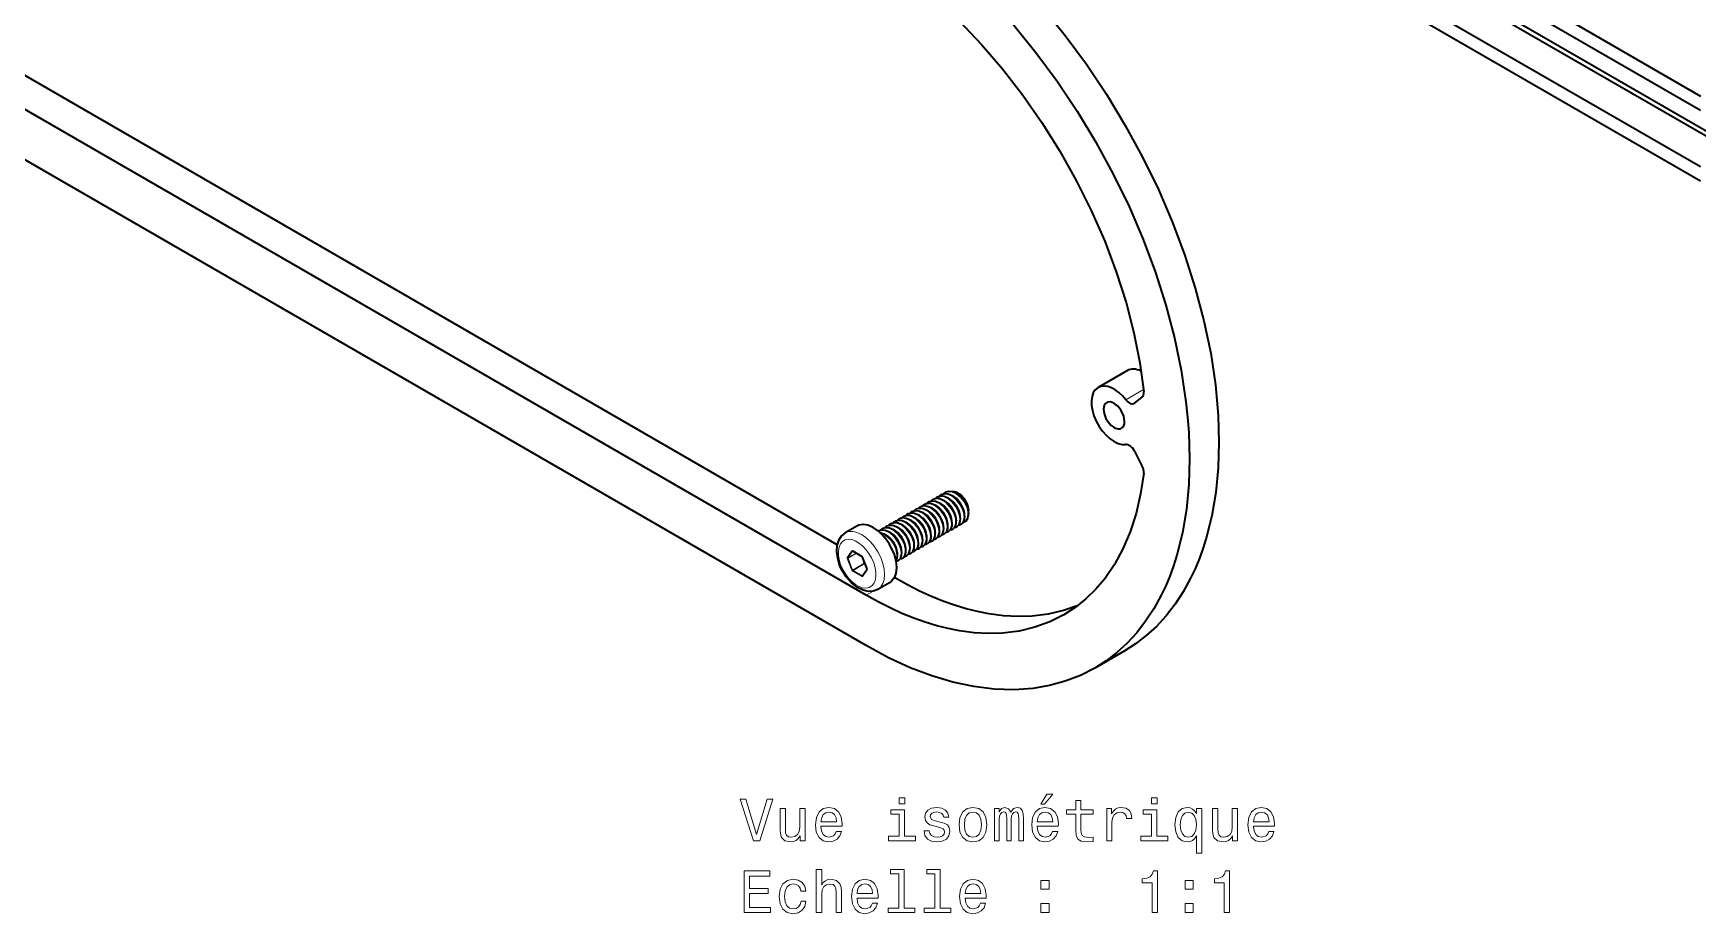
# Model space of a CAD drawing. Extents: x 155 to 1176, y 87 to 946.
# Drawn here: x 774.5 to 914.7, y 730.6 to 804.7 of the extents above; entities that cross this region are included whole.
import ezdxf

# ---------------------------------------------------------------- set-up
doc = ezdxf.new("R2010")
doc.units = 0

msp = doc.modelspace()

# ---------------------------------------------------------------- linework, layer by layer
at = {"color": 7, "lineweight": 35}
for p, q in [((837.62, 844.03), (914.91, 799.42)), ((914.91, 798.19), (837.62, 842.81)), ((917.38, 795.3), (840.1, 839.92)), ((917.38, 794.89), (840.1, 839.51)), ((914.91, 793.46), (837.62, 838.08)), ((914.91, 792.24), (837.62, 836.86)), ((842.17, 761.63), (769.81, 803.41)), ((844.62, 757.37), (767.34, 801.98)), ((844.62, 753.13), (767.34, 797.75))]:
    msp.add_line(p, q, dxfattribs=at)
at = {"color": 7, "lineweight": 35, "ltscale": 0.071445}
msp.add_line((866.62, 776.29), (864.15, 774.86), dxfattribs=at)
at = {"color": 7, "lineweight": 13, "ltscale": 0.042871}
msp.add_line((867.98, 774.69), (866.5, 773.83), dxfattribs=at)
at = {"color": 7, "lineweight": 35, "ltscale": 0.020882}
msp.add_line((867.23, 773.55), (867.88, 774.07), dxfattribs=at)
at = {"color": 7, "lineweight": 35, "ltscale": 0.035764}
msp.add_line((867.23, 769.51), (867.88, 768.23), dxfattribs=at)
at = {"color": 7, "lineweight": 35, "ltscale": 0.000803998}
for p, q in [((850.61, 765.66), (850.59, 765.65)), ((846.73, 763.42), (846.7, 763.4)), ((851.94, 762.96), (851.91, 762.95)), ((849.11, 761.33), (849.08, 761.31)), ((850.88, 762.35), (850.85, 762.33)), ((848.05, 760.72), (848.02, 760.7))]:
    msp.add_line(p, q, dxfattribs=at)
at = {"color": 7, "lineweight": 35, "ltscale": 0.000803234}
for p, q in [((850.97, 765.87), (850.94, 765.85)), ((851.32, 766.07), (851.29, 766.06)), ((848.14, 764.23), (848.11, 764.22)), ((848.85, 764.64), (848.82, 764.63)), ((849.55, 765.05), (849.53, 765.03)), ((849.91, 765.25), (849.88, 765.24)), ((850.26, 765.46), (850.23, 765.44)), ((845.66, 762.81), (845.64, 762.79)), ((846.02, 763.01), (845.99, 762.99)), ((846.37, 763.21), (846.34, 763.2)), ((847.08, 763.62), (847.05, 763.61)), ((847.43, 763.83), (847.4, 763.81)), ((847.79, 764.03), (847.76, 764.01)), ((851.58, 762.76), (851.56, 762.74)), ((852.29, 763.17), (852.26, 763.15)), ((852.64, 763.37), (852.62, 763.36)), ((849.46, 761.53), (849.43, 761.52)), ((849.82, 761.74), (849.79, 761.72)), ((850.17, 761.94), (850.14, 761.93)), ((850.52, 762.15), (850.5, 762.13)), ((851.23, 762.55), (851.2, 762.54)), ((847.34, 760.31), (847.31, 760.29)), ((848.76, 761.13), (848.73, 761.11))]:
    msp.add_line(p, q, dxfattribs=at)
at = {"color": 7, "lineweight": 35, "ltscale": 0.00336}
msp.add_line((852.47, 765.9), (852.36, 765.97), dxfattribs=at)
at = {"color": 7, "lineweight": 35, "ltscale": 0.000801913}
for p, q in [((848.49, 764.44), (848.47, 764.42)), ((849.2, 764.85), (849.17, 764.83)), ((847.7, 760.51), (847.67, 760.5)), ((848.4, 760.92), (848.37, 760.91))]:
    msp.add_line(p, q, dxfattribs=at)
at = {"color": 7, "lineweight": 13, "ltscale": 0.000698288}
msp.add_line((852.85, 765.48), (852.87, 765.5), dxfattribs=at)
at = {"color": 7, "lineweight": 35, "ltscale": 0.003688}
msp.add_line((853.19, 764.69), (853.22, 764.55), dxfattribs=at)
at = {"color": 7, "lineweight": 35, "ltscale": 5.74388e-05}
msp.add_line((853.19, 764.69), (853.19, 764.69), dxfattribs=at)
at = {"color": 7, "lineweight": 35, "ltscale": 0.001978}
msp.add_line((853.25, 764.56), (853.25, 764.48), dxfattribs=at)
at = {"color": 7, "lineweight": 35, "ltscale": 0.001471}
msp.add_line((853.25, 764.29), (853.25, 764.23), dxfattribs=at)
at = {"color": 7, "lineweight": 35, "ltscale": 0.028577}
for p, q in [((843.83, 763.19), (842.84, 762.62)), ((846.58, 758.43), (845.59, 757.86))]:
    msp.add_line(p, q, dxfattribs=at)
at = {"color": 7, "lineweight": 13, "ltscale": 0.01686}
for p, q in [((843.41, 761.11), (843.03, 760.56)), ((843.48, 761.09), (843.09, 760.54)), ((844.31, 758.96), (844.7, 759.51))]:
    msp.add_line(p, q, dxfattribs=at)
at = {"color": 7, "lineweight": 13, "ltscale": 0.026804}
for p, q in [((843.03, 760.48), (843.41, 759.48)), ((844.7, 759.59), (844.31, 760.59))]:
    msp.add_line(p, q, dxfattribs=at)
at = {"color": 7, "lineweight": 13, "ltscale": 0.019478}
msp.add_line((843.77, 760.93), (843.09, 760.54), dxfattribs=at)
at = {"color": 7, "lineweight": 13, "ltscale": 0.0205}
msp.add_line((843.8, 760.91), (843.09, 760.5), dxfattribs=at)
at = {"color": 7, "lineweight": 13, "ltscale": 0.026806}
msp.add_line((843.09, 760.5), (843.48, 759.5), dxfattribs=at)
at = {"color": 7, "lineweight": 13, "ltscale": 0.022391}
for p, q in [((844.25, 760.67), (843.48, 761.11)), ((843.48, 759.4), (844.25, 758.95))]:
    msp.add_line(p, q, dxfattribs=at)
at = {"color": 7, "lineweight": 35, "ltscale": 0.000190148}
msp.add_line((843.49, 761.09), (843.48, 761.09), dxfattribs=at)
at = {"color": 7, "lineweight": 13, "ltscale": 0.027277}
for p, q in [((844.43, 760.04), (843.48, 759.5)), ((844.46, 760.01), (843.51, 759.46))]:
    msp.add_line(p, q, dxfattribs=at)
at = {"color": 7, "lineweight": 35, "ltscale": 0.022393}
msp.add_line((844.26, 760.64), (843.49, 761.09), dxfattribs=at)
at = {"color": 7, "lineweight": 35, "ltscale": 0.026804}
msp.add_line((844.69, 759.59), (844.3, 760.59), dxfattribs=at)
at = {"color": 7, "lineweight": 13, "ltscale": 0.004038}
msp.add_line((844.45, 760.21), (844.48, 760.05), dxfattribs=at)
at = {"color": 7, "lineweight": 13, "ltscale": 0.002203}
msp.add_line((844.46, 760.01), (844.54, 759.98), dxfattribs=at)
at = {"color": 7, "lineweight": 13, "ltscale": 0.001008}
msp.add_line((844.48, 760.05), (844.52, 760.04), dxfattribs=at)
at = {"color": 7, "lineweight": 13, "ltscale": 0.022392}
msp.add_line((843.51, 759.46), (844.29, 759.01), dxfattribs=at)
at = {"color": 7, "lineweight": 13, "ltscale": 0.001212}
msp.add_line((844.33, 759.04), (844.29, 759.01), dxfattribs=at)
at = {"color": 7, "lineweight": 35, "ltscale": 0.01686}
msp.add_line((844.31, 759.01), (844.69, 759.56), dxfattribs=at)
at = {"color": 7, "lineweight": 13, "ltscale": 0.006881}
msp.add_line((847.09, 758.8), (846.85, 758.66), dxfattribs=at)
at = {"color": 7, "lineweight": 35, "ltscale": 0.003025}
msp.add_line((847.09, 758.8), (846.99, 758.86), dxfattribs=at)
at = {"color": 7, "lineweight": 13, "ltscale": 0.017364}
msp.add_line((845.22, 757.71), (844.62, 757.37), dxfattribs=at)
at = {"color": 7, "lineweight": 35, "ltscale": 0.071443}
msp.add_line((866.34, 752.66), (863.87, 751.23), dxfattribs=at)
at = {"color": 7, "lineweight": 35}
for points in [[(847.09, 817.46), (848.16, 816.82), (849.23, 816.13), (850.31, 815.39), (851.38, 814.6), (853.49, 812.9), (855.55, 811.02), (857.57, 808.99), (859.52, 806.82), (861.39, 804.52), (863.18, 802.1), (864.86, 799.57), (866.44, 796.95), (867.9, 794.27), (869.23, 791.54), (870.42, 788.77), (871.46, 786), (872.34, 783.23), (873.07, 780.48), (873.64, 777.76), (874.04, 775.09), (874.17, 773.79), (874.27, 772.5), (874.33, 770.28)], [(844.62, 816.04), (845.69, 815.39), (846.76, 814.7), (847.83, 813.96), (848.9, 813.17), (851.01, 811.47), (853.08, 809.6), (855.1, 807.57), (857.05, 805.39), (858.92, 803.09), (860.7, 800.67), (862.39, 798.14), (863.97, 795.53), (865.43, 792.84), (866.76, 790.11), (867.95, 787.34), (868.98, 784.57), (869.87, 781.8), (870.6, 779.05), (871.16, 776.33), (871.56, 773.66), (871.7, 772.36), (871.79, 771.07), (871.86, 768.85)], [(844.62, 811.8), (845.61, 811.2), (846.61, 810.55), (847.61, 809.85), (848.6, 809.11), (850.56, 807.49), (852.47, 805.71), (854.33, 803.77), (856.11, 801.7), (857.81, 799.5), (859.43, 797.19), (860.93, 794.78), (862.32, 792.31), (863.58, 789.77), (864.71, 787.2), (865.68, 784.62), (866.51, 782.04), (867.17, 779.48), (867.67, 776.96), (868, 774.5)], [(866.38, 772.01), (866.31, 772.46), (866.1, 772.92), (865.82, 773.3), (865.49, 773.55), (865.2, 773.66), (864.95, 773.64), (864.78, 773.53), (864.67, 773.36), (864.62, 773.04)], [(864.62, 773.04), (864.66, 772.68), (864.82, 772.27), (865, 771.97), (865.24, 771.7), (865.54, 771.48), (865.84, 771.39), (866.04, 771.4), (866.2, 771.5), (866.32, 771.66), (866.37, 771.82), (866.38, 772.01)], [(874.33, 770.28), (874.27, 768.11), (874.07, 766.03), (873.73, 764.05), (873.27, 762.18), (872.99, 761.28), (872.67, 760.42), (872.33, 759.59), (871.95, 758.8), (871.33, 757.67), (870.64, 756.61), (869.88, 755.64), (869.07, 754.75), (868.21, 753.97), (867.31, 753.28), (866.34, 752.66)], [(871.86, 768.85), (871.79, 766.69), (871.59, 764.61), (871.26, 762.62), (870.79, 760.75), (870.51, 759.85), (870.19, 758.99), (869.85, 758.16), (869.48, 757.37), (868.85, 756.24), (868.16, 755.18), (867.41, 754.21), (866.59, 753.32), (865.74, 752.54), (864.83, 751.85), (863.87, 751.23)], [(868, 767.66), (867.74, 765.92), (867.35, 764.27), (866.86, 762.72), (866.25, 761.29), (865.53, 759.97), (864.71, 758.77), (863.95, 757.87), (863.12, 757.06), (862.23, 756.35), (861.28, 755.73)], [(850.26, 765.46), (850.52, 765.54), (850.83, 765.51), (851.15, 765.36), (851.51, 765.08), (851.85, 764.65), (852.05, 764.28)], [(850.61, 765.66), (850.87, 765.74), (851.18, 765.71), (851.51, 765.57), (851.86, 765.28), (852.21, 764.86), (852.41, 764.48)], [(850.97, 765.87), (851.22, 765.95), (851.53, 765.92), (851.86, 765.77), (852.22, 765.49), (852.56, 765.06), (852.76, 764.69)], [(851.32, 766.07), (851.58, 766.15), (851.89, 766.12), (852.23, 765.96), (852.61, 765.66), (852.95, 765.21), (853.11, 764.89)], [(853.16, 765.04), (852.91, 765.5), (852.62, 765.8), (852.47, 765.9)], [(848.14, 764.23), (848.4, 764.31), (848.7, 764.28), (849.03, 764.14), (849.39, 763.85), (849.73, 763.43), (849.93, 763.05)], [(848.49, 764.44), (848.75, 764.52), (849.06, 764.49), (849.39, 764.34), (849.74, 764.06), (850.09, 763.63), (850.28, 763.26)], [(848.85, 764.64), (849.1, 764.72), (849.41, 764.69), (849.74, 764.54), (850.1, 764.26), (850.44, 763.84), (850.64, 763.46)], [(849.2, 764.85), (849.46, 764.93), (849.77, 764.89), (850.09, 764.75), (850.45, 764.47), (850.79, 764.04), (850.99, 763.66)], [(849.55, 765.05), (849.81, 765.13), (850.12, 765.1), (850.45, 764.95), (850.8, 764.67), (851.15, 764.24), (851.35, 763.87)], [(849.91, 765.25), (850.16, 765.33), (850.47, 765.3), (850.8, 765.16), (851.16, 764.88), (851.5, 764.45), (851.7, 764.07)], [(852.81, 763.54), (853.05, 763.65), (853.19, 763.86), (853.25, 764.19)], [(846.95, 760.93), (846.59, 761.68), (846.17, 762.27), (845.67, 762.77), (845.21, 763.08), (844.75, 763.28), (844.36, 763.33), (844.01, 763.27), (843.83, 763.19)], [(845.66, 762.81), (845.92, 762.89), (846.23, 762.85), (846.56, 762.71), (846.91, 762.43), (847.26, 762), (847.46, 761.62)], [(846.02, 763.01), (846.28, 763.09), (846.58, 763.06), (846.91, 762.91), (847.27, 762.63), (847.61, 762.2), (847.81, 761.83)], [(846.37, 763.21), (846.63, 763.29), (846.94, 763.26), (847.27, 763.12), (847.62, 762.83), (847.96, 762.41), (848.16, 762.03)], [(846.73, 763.42), (846.98, 763.5), (847.29, 763.47), (847.62, 763.32), (847.97, 763.04), (848.32, 762.61), (848.52, 762.24)], [(847.08, 763.62), (847.34, 763.7), (847.64, 763.67), (847.97, 763.52), (848.33, 763.24), (848.67, 762.82), (848.87, 762.44)], [(847.43, 763.83), (847.69, 763.91), (848, 763.87), (848.33, 763.73), (848.68, 763.45), (849.03, 763.02), (849.22, 762.64)], [(847.79, 764.03), (848.04, 764.11), (848.35, 764.08), (848.68, 763.93), (849.04, 763.65), (849.38, 763.22), (849.58, 762.85)], [(850.52, 762.15), (850.69, 762.32), (850.79, 762.6), (850.8, 762.82)], [(850.88, 762.35), (851.05, 762.52), (851.14, 762.8), (851.15, 763.02)], [(851.23, 762.55), (851.4, 762.73), (851.49, 763), (851.5, 763.22)], [(851.58, 762.76), (851.76, 762.93), (851.85, 763.21), (851.86, 763.43)], [(851.94, 762.96), (852.11, 763.14), (852.2, 763.41), (852.21, 763.63)], [(852.29, 763.17), (852.46, 763.34), (852.55, 763.62), (852.56, 763.84)], [(852.64, 763.37), (852.82, 763.54), (852.91, 763.82), (852.92, 764.04)], [(842.84, 762.62), (842.52, 762.36), (842.29, 761.99), (842.16, 761.56), (842.13, 761.03), (842.23, 760.39), (842.35, 759.99)], [(845.78, 762.67), (846.11, 762.56), (846.47, 762.31), (846.83, 761.9), (847.1, 761.42)], [(848.05, 760.72), (848.22, 760.89), (848.31, 761.17), (848.32, 761.39)], [(848.4, 760.92), (848.57, 761.09), (848.67, 761.37), (848.67, 761.59)], [(848.76, 761.13), (848.93, 761.3), (849.02, 761.57), (849.03, 761.8)], [(849.11, 761.33), (849.28, 761.5), (849.37, 761.78), (849.38, 762)], [(849.46, 761.53), (849.63, 761.71), (849.73, 761.98), (849.74, 762.2)], [(849.82, 761.74), (849.99, 761.91), (850.08, 762.19), (850.09, 762.41)], [(850.17, 761.94), (850.34, 762.12), (850.43, 762.39), (850.44, 762.61)], [(845.59, 757.86), (845.22, 757.71), (844.79, 757.69), (844.36, 757.79), (843.88, 758.02), (843.37, 758.42), (842.93, 758.93), (842.52, 759.59), (842.35, 759.99)], [(846.95, 760.93), (847.13, 760.26), (847.18, 759.7), (847.12, 759.2), (846.98, 758.84), (846.75, 758.55), (846.58, 758.43)], [(847.13, 760.24), (847.24, 760.48), (847.26, 760.77)], [(847.34, 760.31), (847.51, 760.48), (847.6, 760.76), (847.61, 760.98)], [(847.7, 760.51), (847.87, 760.69), (847.96, 760.96), (847.97, 761.18)], [(862.47, 756.52), (861.24, 756.09), (859.94, 755.79), (858.59, 755.62), (857.41, 755.59), (856.19, 755.65), (854.95, 755.81), (854, 756), (853.04, 756.24), (852.07, 756.53), (851.09, 756.88), (850.11, 757.28), (849.11, 757.73), (848.1, 758.24), (847.09, 758.8)], [(861.28, 755.73), (860.09, 755.13), (858.83, 754.68), (857.5, 754.36), (856.11, 754.19), (854.93, 754.16), (853.72, 754.22), (852.47, 754.38), (851.53, 754.57), (850.57, 754.81), (849.6, 755.1), (848.62, 755.45), (847.63, 755.85), (846.64, 756.3), (845.63, 756.81), (844.62, 757.37)], [(863.87, 751.23), (862.66, 750.62), (861.39, 750.13), (860.06, 749.77), (858.67, 749.53), (857.88, 749.46), (857.08, 749.42), (856.25, 749.43), (855.4, 749.47), (853.69, 749.68), (851.93, 750.06), (850.15, 750.59), (848.33, 751.27), (846.5, 752.11), (844.62, 753.13)]]:
    msp.add_lwpolyline(points, dxfattribs=at)
at = {"color": 7, "lineweight": 13}
for points in [[(850.26, 765.46), (850.51, 765.54), (850.8, 765.51), (851.01, 765.43), (851.22, 765.31), (851.6, 764.97), (851.85, 764.64), (852.05, 764.27)], [(850.45, 765.53), (850.69, 765.68), (850.99, 765.71), (851.19, 765.66), (851.4, 765.57), (851.64, 765.41), (851.86, 765.2), (852.14, 764.85), (852.35, 764.45)], [(850.59, 765.65), (850.84, 765.73), (851.13, 765.7), (851.34, 765.62), (851.54, 765.5), (851.93, 765.16), (852.18, 764.83), (852.37, 764.46)], [(850.61, 765.66), (850.87, 765.74), (851.15, 765.71), (851.37, 765.64), (851.57, 765.52), (851.95, 765.18), (852.21, 764.84), (852.4, 764.47)], [(850.8, 765.73), (851.04, 765.88), (851.34, 765.91), (851.55, 765.86), (851.75, 765.77), (851.99, 765.61), (852.21, 765.41), (852.49, 765.05), (852.71, 764.65)], [(850.94, 765.85), (851.19, 765.93), (851.48, 765.9), (851.69, 765.82), (851.9, 765.7), (852.28, 765.37), (852.53, 765.03), (852.73, 764.66)], [(850.97, 765.87), (851.22, 765.95), (851.51, 765.92), (851.72, 765.84), (851.93, 765.72), (852.31, 765.38), (852.56, 765.05), (852.75, 764.68)], [(851.16, 765.94), (851.4, 766.09), (851.69, 766.11), (851.9, 766.07), (852.11, 765.97), (852.35, 765.81), (852.57, 765.61), (852.85, 765.26), (853.06, 764.86)], [(851.29, 766.06), (851.55, 766.13), (851.83, 766.11), (852.04, 766.03), (852.25, 765.91), (852.63, 765.57), (852.89, 765.24), (853.08, 764.87)], [(851.32, 766.07), (851.57, 766.15), (851.86, 766.12), (852.07, 766.04), (852.28, 765.92), (852.66, 765.59), (852.91, 765.25), (853.11, 764.88)], [(852.57, 764.06), (852.54, 764.28), (852.47, 764.5), (852.25, 764.93), (851.92, 765.3), (851.73, 765.45), (851.53, 765.55)], [(852.93, 764.26), (852.89, 764.48), (852.83, 764.71), (852.6, 765.14), (852.27, 765.51), (852.08, 765.65), (851.88, 765.76)], [(852.85, 765.48), (852.5, 765.84), (852.3, 765.97), (852.01, 766.08)], [(852.85, 765.48), (852.56, 765.77), (852.23, 765.96)], [(847.97, 764.1), (848.21, 764.25), (848.51, 764.28), (848.72, 764.23), (848.93, 764.14), (849.16, 763.98), (849.39, 763.77), (849.67, 763.42), (849.88, 763.02)], [(848.11, 764.22), (848.36, 764.3), (848.65, 764.27), (848.86, 764.19), (849.07, 764.07), (849.45, 763.73), (849.7, 763.4), (849.9, 763.03)], [(848.14, 764.23), (848.39, 764.31), (848.68, 764.29), (848.89, 764.21), (849.1, 764.09), (849.48, 763.75), (849.73, 763.41), (849.92, 763.05)], [(848.33, 764.3), (848.57, 764.46), (848.87, 764.48), (849.07, 764.43), (849.28, 764.34), (849.52, 764.18), (849.74, 763.98), (850.02, 763.62), (850.23, 763.23)], [(848.47, 764.42), (848.72, 764.5), (849.01, 764.47), (849.22, 764.4), (849.42, 764.28), (849.8, 763.94), (850.06, 763.6), (850.25, 763.23)], [(848.49, 764.44), (848.75, 764.52), (849.03, 764.49), (849.24, 764.41), (849.45, 764.29), (849.83, 763.95), (850.08, 763.62), (850.28, 763.25)], [(848.68, 764.51), (848.92, 764.66), (849.22, 764.69), (849.42, 764.64), (849.63, 764.55), (849.87, 764.39), (850.09, 764.18), (850.37, 763.83), (850.59, 763.43)], [(848.82, 764.63), (849.07, 764.7), (849.36, 764.68), (849.57, 764.6), (849.78, 764.48), (850.16, 764.14), (850.41, 763.81), (850.6, 763.44)], [(848.85, 764.64), (849.1, 764.72), (849.39, 764.69), (849.6, 764.62), (849.8, 764.5), (850.19, 764.16), (850.44, 763.82), (850.63, 763.45)], [(849.04, 764.71), (849.28, 764.86), (849.57, 764.89), (849.78, 764.84), (849.99, 764.75), (850.22, 764.59), (850.45, 764.39), (850.73, 764.03), (850.94, 763.63)], [(850.1, 762.63), (850.07, 762.85), (850, 763.07), (849.77, 763.5), (849.44, 763.88), (849.25, 764.02), (849.05, 764.12)], [(849.17, 764.83), (849.43, 764.91), (849.71, 764.88), (849.92, 764.8), (850.13, 764.68), (850.51, 764.35), (850.76, 764.01), (850.96, 763.64)], [(849.2, 764.85), (849.45, 764.92), (849.74, 764.9), (849.95, 764.82), (850.16, 764.7), (850.54, 764.36), (850.79, 764.03), (850.99, 763.66)], [(849.39, 764.92), (849.63, 765.07), (849.93, 765.09), (850.13, 765.05), (850.34, 764.95), (850.58, 764.79), (850.8, 764.59), (851.08, 764.24), (851.29, 763.84)], [(850.45, 762.83), (850.42, 763.05), (850.35, 763.28), (850.13, 763.71), (849.8, 764.08), (849.61, 764.22), (849.41, 764.33)], [(849.53, 765.03), (849.78, 765.11), (850.07, 765.09), (850.28, 765.01), (850.48, 764.89), (850.87, 764.55), (851.12, 764.21), (851.31, 763.85)], [(849.55, 765.05), (849.81, 765.13), (850.09, 765.1), (850.3, 765.02), (850.51, 764.9), (850.89, 764.57), (851.15, 764.23), (851.34, 763.86)], [(849.74, 765.12), (849.98, 765.27), (850.28, 765.3), (850.49, 765.25), (850.69, 765.16), (850.93, 765), (851.15, 764.8), (851.43, 764.44), (851.65, 764.04)], [(850.81, 763.04), (850.77, 763.26), (850.7, 763.48), (850.48, 763.91), (850.15, 764.28), (849.96, 764.43), (849.76, 764.53)], [(849.88, 765.24), (850.13, 765.32), (850.42, 765.29), (850.63, 765.21), (850.84, 765.09), (851.22, 764.75), (851.47, 764.42), (851.66, 764.05)], [(849.91, 765.25), (850.16, 765.33), (850.45, 765.31), (850.66, 765.23), (850.87, 765.11), (851.25, 764.77), (851.5, 764.43), (851.69, 764.07)], [(850.1, 765.32), (850.34, 765.48), (850.63, 765.5), (850.84, 765.45), (851.05, 765.36), (851.29, 765.2), (851.51, 765), (851.79, 764.64), (852, 764.25)], [(851.16, 763.24), (851.13, 763.46), (851.06, 763.68), (850.83, 764.12), (850.51, 764.49), (850.31, 764.63), (850.11, 764.74)], [(850.23, 765.44), (850.49, 765.52), (850.77, 765.49), (850.98, 765.42), (851.19, 765.3), (851.57, 764.96), (851.82, 764.62), (852.02, 764.25)], [(851.51, 763.45), (851.48, 763.67), (851.41, 763.89), (851.19, 764.32), (850.86, 764.69), (850.67, 764.84), (850.47, 764.94)], [(851.87, 763.65), (851.83, 763.87), (851.77, 764.09), (851.54, 764.52), (851.21, 764.9), (851.02, 765.04), (850.82, 765.14)], [(852.22, 763.85), (852.19, 764.07), (852.12, 764.3), (851.89, 764.73), (851.57, 765.1), (851.38, 765.24), (851.17, 765.35)], [(845.64, 762.79), (845.9, 762.87), (846.18, 762.84), (846.39, 762.76), (846.6, 762.64), (846.98, 762.3), (847.23, 761.97), (847.42, 761.6)], [(845.65, 762.79), (845.9, 762.85), (846.19, 762.82), (846.39, 762.74), (846.6, 762.62), (846.97, 762.28), (847.21, 761.95), (847.4, 761.59)], [(845.66, 762.81), (845.92, 762.88), (846.21, 762.86), (846.42, 762.78), (846.62, 762.66), (847, 762.32), (847.26, 761.99), (847.45, 761.62)], [(845.85, 762.88), (846.09, 763.03), (846.39, 763.05), (846.6, 763.01), (846.8, 762.91), (847.04, 762.75), (847.26, 762.55), (847.54, 762.19), (847.76, 761.8)], [(845.99, 762.99), (846.24, 763.07), (846.53, 763.04), (846.74, 762.97), (846.95, 762.85), (847.33, 762.51), (847.58, 762.17), (847.78, 761.8)], [(846.02, 763.01), (846.27, 763.09), (846.56, 763.06), (846.77, 762.98), (846.98, 762.86), (847.36, 762.52), (847.61, 762.19), (847.8, 761.82)], [(846.21, 763.08), (846.45, 763.23), (846.74, 763.26), (846.95, 763.21), (847.16, 763.12), (847.4, 762.96), (847.62, 762.75), (847.9, 762.4), (848.11, 762)], [(846.34, 763.2), (846.6, 763.28), (846.88, 763.25), (847.09, 763.17), (847.3, 763.05), (847.68, 762.71), (847.94, 762.38), (848.13, 762.01)], [(846.37, 763.21), (846.62, 763.29), (846.91, 763.26), (847.12, 763.19), (847.33, 763.07), (847.71, 762.73), (847.96, 762.39), (848.16, 762.02)], [(846.56, 763.28), (846.8, 763.44), (847.1, 763.46), (847.3, 763.41), (847.51, 763.32), (847.75, 763.16), (847.97, 762.96), (848.25, 762.6), (848.46, 762.2)], [(846.7, 763.4), (846.95, 763.48), (847.24, 763.45), (847.45, 763.37), (847.66, 763.25), (848.04, 762.92), (848.29, 762.58), (848.48, 762.21)], [(846.73, 763.42), (846.98, 763.5), (847.27, 763.47), (847.48, 763.39), (847.68, 763.27), (848.06, 762.93), (848.32, 762.6), (848.51, 762.23)], [(846.91, 763.49), (847.15, 763.64), (847.45, 763.67), (847.66, 763.62), (847.86, 763.52), (848.1, 763.37), (848.32, 763.16), (848.61, 762.81), (848.82, 762.41)], [(847.98, 761.4), (847.94, 761.62), (847.88, 761.85), (847.65, 762.28), (847.32, 762.65), (847.13, 762.79), (846.93, 762.9)], [(847.05, 763.61), (847.3, 763.68), (847.59, 763.66), (847.8, 763.58), (848.01, 763.46), (848.39, 763.12), (848.64, 762.79), (848.84, 762.42)], [(847.08, 763.62), (847.33, 763.7), (847.62, 763.67), (847.83, 763.59), (848.04, 763.47), (848.42, 763.14), (848.67, 762.8), (848.86, 762.43)], [(847.27, 763.69), (847.51, 763.84), (847.8, 763.87), (848.01, 763.82), (848.22, 763.73), (848.46, 763.57), (848.68, 763.37), (848.96, 763.01), (849.17, 762.61)], [(848.33, 761.61), (848.3, 761.83), (848.23, 762.05), (848, 762.48), (847.68, 762.85), (847.49, 763), (847.28, 763.1)], [(847.4, 763.81), (847.66, 763.89), (847.94, 763.86), (848.16, 763.78), (848.36, 763.66), (848.74, 763.32), (849, 762.99), (849.19, 762.62)], [(847.43, 763.83), (847.69, 763.9), (847.97, 763.88), (848.18, 763.8), (848.39, 763.68), (848.77, 763.34), (849.02, 763.01), (849.22, 762.64)], [(847.62, 763.9), (847.86, 764.05), (848.16, 764.07), (848.36, 764.03), (848.57, 763.93), (848.81, 763.77), (849.03, 763.57), (849.31, 763.22), (849.53, 762.82)], [(848.68, 761.81), (848.65, 762.03), (848.58, 762.26), (848.36, 762.69), (848.03, 763.06), (847.84, 763.2), (847.64, 763.31)], [(847.76, 764.01), (848.01, 764.09), (848.3, 764.07), (848.51, 763.99), (848.72, 763.87), (849.1, 763.53), (849.35, 763.19), (849.54, 762.83)], [(847.79, 764.03), (848.04, 764.11), (848.33, 764.08), (848.54, 764), (848.74, 763.88), (849.13, 763.54), (849.38, 763.21), (849.57, 762.84)], [(849.04, 762.02), (849.01, 762.24), (848.94, 762.46), (848.71, 762.89), (848.38, 763.26), (848.19, 763.41), (847.99, 763.51)], [(849.39, 762.22), (849.36, 762.44), (849.29, 762.66), (849.06, 763.09), (848.74, 763.47), (848.55, 763.61), (848.35, 763.72)], [(849.74, 762.43), (849.71, 762.64), (849.64, 762.87), (849.42, 763.3), (849.09, 763.67), (848.9, 763.82), (848.7, 763.92)], [(850.74, 762.79), (850.71, 762.47), (850.59, 762.23), (850.47, 762.13), (850.32, 762.08)], [(850.76, 762.79), (850.74, 762.49), (850.64, 762.26), (850.5, 762.13)], [(850.79, 762.81), (850.77, 762.51), (850.66, 762.27), (850.52, 762.15)], [(851.1, 762.99), (851.07, 762.67), (850.94, 762.43), (850.82, 762.33), (850.67, 762.28)], [(851.12, 763), (851.09, 762.7), (850.99, 762.46), (850.85, 762.33)], [(851.14, 763.01), (851.12, 762.71), (851.02, 762.48), (850.88, 762.35)], [(851.45, 763.2), (851.42, 762.88), (851.3, 762.63), (851.17, 762.53), (851.02, 762.49)], [(851.47, 763.2), (851.45, 762.9), (851.34, 762.67), (851.2, 762.54)], [(851.5, 763.22), (851.47, 762.92), (851.37, 762.68), (851.23, 762.55)], [(851.8, 763.4), (851.77, 763.08), (851.65, 762.84), (851.53, 762.74), (851.38, 762.69)], [(851.82, 763.4), (851.8, 763.11), (851.7, 762.87), (851.56, 762.74)], [(851.85, 763.42), (851.83, 763.12), (851.72, 762.89), (851.58, 762.76)], [(852.16, 763.61), (852.13, 763.29), (852, 763.04), (851.88, 762.94), (851.73, 762.89)], [(852.18, 763.61), (852.15, 763.31), (852.05, 763.07), (851.91, 762.95)], [(852.2, 763.62), (852.18, 763.33), (852.08, 763.09), (851.94, 762.96)], [(852.51, 763.81), (852.48, 763.49), (852.36, 763.25), (852.24, 763.15), (852.08, 763.1)], [(852.53, 763.81), (852.51, 763.52), (852.4, 763.28), (852.26, 763.15)], [(852.56, 763.83), (852.53, 763.53), (852.43, 763.29), (852.29, 763.17)], [(852.86, 764.01), (852.83, 763.69), (852.71, 763.45), (852.59, 763.35), (852.44, 763.3)], [(852.88, 764.02), (852.86, 763.72), (852.76, 763.48), (852.62, 763.36)], [(852.91, 764.03), (852.89, 763.73), (852.78, 763.5), (852.64, 763.37)], [(852.82, 763.54), (852.99, 763.62), (853.12, 763.77), (853.21, 764.05)], [(845.79, 762.67), (846.17, 762.52), (846.53, 762.24), (846.85, 761.86), (847.1, 761.41)], [(845.82, 762.64), (846.04, 762.55), (846.26, 762.42), (846.66, 762.06), (846.89, 761.74), (847.07, 761.4)], [(845.85, 762.61), (846.07, 762.52), (846.28, 762.39), (846.66, 762.03), (846.88, 761.72), (847.05, 761.39)], [(847.27, 761), (847.24, 761.22), (847.17, 761.44), (846.94, 761.87), (846.62, 762.24), (846.43, 762.39), (846.22, 762.49)], [(847.62, 761.2), (847.59, 761.42), (847.52, 761.64), (847.3, 762.07), (846.97, 762.45), (846.78, 762.59), (846.58, 762.7)], [(848.27, 761.36), (848.24, 761.04), (848.12, 760.8), (847.99, 760.7), (847.84, 760.65)], [(848.29, 761.36), (848.26, 761.07), (848.16, 760.83), (848.02, 760.7)], [(848.32, 761.38), (848.29, 761.08), (848.19, 760.84), (848.05, 760.72)], [(848.62, 761.56), (848.59, 761.24), (848.47, 761), (848.35, 760.9), (848.2, 760.85)], [(848.64, 761.57), (848.62, 761.27), (848.51, 761.03), (848.37, 760.91)], [(848.67, 761.58), (848.64, 761.29), (848.54, 761.05), (848.4, 760.92)], [(848.97, 761.77), (848.95, 761.45), (848.82, 761.2), (848.7, 761.11), (848.55, 761.06)], [(848.99, 761.77), (848.97, 761.47), (848.87, 761.24), (848.73, 761.11)], [(849.02, 761.79), (849, 761.49), (848.9, 761.25), (848.76, 761.13)], [(849.33, 761.97), (849.3, 761.65), (849.18, 761.41), (849.05, 761.31), (848.9, 761.26)], [(849.35, 761.98), (849.32, 761.68), (849.22, 761.44), (849.08, 761.31)], [(849.38, 761.99), (849.35, 761.69), (849.25, 761.46), (849.11, 761.33)], [(849.68, 762.18), (849.65, 761.86), (849.53, 761.61), (849.41, 761.51), (849.26, 761.46)], [(849.7, 762.18), (849.68, 761.88), (849.57, 761.65), (849.43, 761.52)], [(849.73, 762.19), (849.71, 761.9), (849.6, 761.66), (849.46, 761.53)], [(850.04, 762.38), (850.01, 762.06), (849.88, 761.82), (849.76, 761.72), (849.61, 761.67)], [(850.05, 762.38), (850.03, 762.09), (849.93, 761.85), (849.79, 761.72)], [(850.08, 762.4), (850.06, 762.1), (849.96, 761.87), (849.82, 761.74)], [(850.39, 762.58), (850.36, 762.27), (850.24, 762.02), (850.11, 761.92), (849.96, 761.87)], [(850.41, 762.59), (850.39, 762.29), (850.28, 762.05), (850.14, 761.93)], [(850.44, 762.6), (850.41, 762.31), (850.31, 762.07), (850.17, 761.94)], [(847.56, 760.95), (847.53, 760.63), (847.41, 760.39), (847.29, 760.29), (847.13, 760.24)], [(847.58, 760.96), (847.56, 760.66), (847.45, 760.42), (847.31, 760.29)], [(847.61, 760.97), (847.58, 760.67), (847.48, 760.44), (847.34, 760.31)], [(847.91, 761.16), (847.89, 760.84), (847.76, 760.59), (847.64, 760.49), (847.49, 760.44)], [(847.93, 761.16), (847.91, 760.86), (847.81, 760.62), (847.67, 760.5)], [(847.96, 761.17), (847.94, 760.88), (847.83, 760.64), (847.7, 760.51)]]:
    msp.add_lwpolyline(points, dxfattribs=at)
for points in [[(847.87, 740.32), (847.4, 740.32), (847.4, 739.81), (847.87, 739.81)], [(859.33, 739.77), (859.63, 739.77), (860.33, 740.63), (859.84, 740.63)], [(869.12, 740.32), (868.65, 740.32), (868.65, 739.81), (869.12, 739.81)], [(836.27, 740.2), (835.39, 737.22), (834.49, 740.2), (834.01, 740.2), (835.14, 736.7), (835.65, 736.7), (836.75, 740.2)], [(839.47, 739.4), (839.03, 739.4), (839.03, 737.84), (838.98, 737.48), (838.83, 737.21), (838.61, 737.05), (838.31, 737), (838.07, 737.04), (837.92, 737.16), (837.83, 737.37), (837.81, 737.66), (837.81, 739.4), (837.37, 739.4), (837.37, 737.62), (837.39, 737.27), (837.48, 736.97), (837.77, 736.7), (838.24, 736.6), (838.5, 736.63), (838.71, 736.73), (838.9, 736.88), (839.05, 737.11), (839.05, 736.7), (839.47, 736.7)], [(840.81, 737.92), (842.59, 737.92), (842.59, 738.13), (842.51, 738.71), (842.29, 739.14), (841.94, 739.4), (841.47, 739.5), (841.01, 739.4), (840.65, 739.12), (840.43, 738.66), (840.35, 738.05), (840.42, 737.43), (840.65, 736.98), (841, 736.7), (841.45, 736.6), (841.84, 736.66), (842.17, 736.84), (842.4, 737.11), (842.54, 737.47), (842.1, 737.47), (842.01, 737.27), (841.88, 737.12), (841.51, 737), (841.22, 737.05), (841, 737.23), (840.86, 737.52), (840.81, 737.91)], [(840.81, 738.29), (840.87, 738.64), (841, 738.9), (841.21, 739.06), (841.48, 739.11), (841.75, 739.06), (841.96, 738.9), (842.08, 738.64), (842.13, 738.29)], [(847.85, 737.07), (847.85, 739.31), (846.71, 739.31), (846.71, 738.93), (847.41, 738.93), (847.41, 737.07), (846.5, 737.07), (846.5, 736.7), (848.77, 736.7), (848.77, 737.07)], [(850.86, 738.27), (850.43, 738.37), (850.11, 738.49), (850, 738.73), (850.03, 738.89), (850.14, 739.02), (850.31, 739.09), (850.56, 739.12), (850.8, 739.09), (850.98, 739), (851.1, 738.86), (851.15, 738.68), (851.59, 738.68), (851.59, 738.69), (851.51, 739.02), (851.31, 739.28), (850.98, 739.44), (850.56, 739.5), (850.13, 739.44), (849.82, 739.27), (849.62, 739.03), (849.56, 738.71), (849.61, 738.41), (849.75, 738.2), (849.98, 738.05), (850.32, 737.94), (850.81, 737.82), (851.11, 737.69), (851.19, 737.59), (851.22, 737.44), (851.18, 737.26), (851.06, 737.11), (850.86, 737.02), (850.6, 736.99), (850.32, 737.02), (850.12, 737.13), (849.98, 737.3), (849.93, 737.54), (849.5, 737.54), (849.57, 737.13), (849.78, 736.84), (850.11, 736.66), (850.56, 736.6), (851.03, 736.66), (851.38, 736.84), (851.59, 737.12), (851.67, 737.49), (851.61, 737.81), (851.46, 738.03), (851.2, 738.17)], [(852.44, 738.05), (852.52, 737.43), (852.75, 736.98), (853.12, 736.7), (853.61, 736.6), (854.1, 736.7), (854.47, 736.97), (854.7, 737.43), (854.79, 738.05), (854.7, 738.66), (854.47, 739.12), (854.1, 739.4), (853.61, 739.5), (853.12, 739.4), (852.75, 739.12), (852.52, 738.66)], [(852.89, 738.05), (852.93, 738.51), (853.08, 738.83), (853.3, 739.04), (853.61, 739.11), (853.91, 739.04), (854.14, 738.84), (854.28, 738.51), (854.33, 738.05), (854.28, 737.59), (854.14, 737.26), (853.91, 737.06), (853.61, 736.99), (853.3, 737.06), (853.08, 737.26), (852.93, 737.59)], [(855.43, 736.7), (855.83, 736.7), (855.83, 738.51), (855.86, 738.78), (855.94, 738.97), (856.05, 739.09), (856.2, 739.14), (856.32, 739.1), (856.4, 738.99), (856.44, 738.82), (856.46, 738.6), (856.46, 736.7), (856.84, 736.7), (856.84, 738.51), (856.87, 738.77), (856.94, 738.97), (857.06, 739.09), (857.22, 739.14), (857.34, 739.1), (857.42, 738.99), (857.47, 738.6), (857.47, 736.7), (857.88, 736.7), (857.88, 738.57), (857.85, 738.95), (857.77, 739.25), (857.61, 739.43), (857.35, 739.5), (857.04, 739.4), (856.8, 739.11), (856.62, 739.39), (856.3, 739.5), (856.02, 739.4), (855.82, 739.12), (855.82, 739.4), (855.43, 739.4)], [(859.03, 737.92), (860.8, 737.92), (860.81, 738.13), (860.73, 738.71), (860.5, 739.14), (860.15, 739.4), (859.68, 739.5), (859.22, 739.4), (858.87, 739.12), (858.64, 738.66), (858.56, 738.05), (858.64, 737.43), (858.87, 736.98), (859.21, 736.7), (859.67, 736.6), (860.06, 736.66), (860.38, 736.84), (860.62, 737.11), (860.76, 737.47), (860.32, 737.47), (860.23, 737.27), (860.1, 737.12), (859.72, 737), (859.44, 737.05), (859.22, 737.23), (859.08, 737.52), (859.03, 737.91)], [(859.03, 738.29), (859.08, 738.64), (859.22, 738.9), (859.43, 739.06), (859.7, 739.11), (859.96, 739.06), (860.17, 738.9), (860.3, 738.64), (860.34, 738.29)], [(862.27, 738.93), (862.27, 737.58), (862.3, 737.14), (862.44, 736.84), (862.72, 736.66), (863.2, 736.6), (863.73, 736.62), (863.73, 737.01), (863.34, 736.98), (863, 737.02), (862.81, 737.14), (862.73, 737.36), (862.71, 737.65), (862.71, 738.93), (863.73, 738.93), (863.73, 739.31), (862.71, 739.31), (862.71, 740.1), (862.27, 740.1), (862.27, 739.31), (861.5, 739.31), (861.5, 738.93)], [(864.88, 736.7), (865.32, 736.7), (865.32, 738.24), (865.37, 738.62), (865.5, 738.88), (865.72, 739.05), (866.02, 739.1), (866.24, 739.07), (866.41, 738.96), (866.51, 738.79), (866.55, 738.56), (866.99, 738.56), (866.93, 738.97), (866.77, 739.26), (866.49, 739.44), (866.11, 739.5), (865.86, 739.46), (865.63, 739.36), (865.44, 739.19), (865.28, 738.95), (865.28, 739.4), (864.88, 739.4)], [(869.1, 737.07), (869.1, 739.31), (867.96, 739.31), (867.96, 738.93), (868.66, 738.93), (868.66, 737.07), (867.75, 737.07), (867.75, 736.7), (870.02, 736.7), (870.02, 737.07)], [(872.45, 738.98), (872.29, 739.21), (872.11, 739.37), (871.91, 739.46), (871.67, 739.5), (871.24, 739.4), (870.91, 739.12), (870.69, 738.66), (870.62, 738.05), (870.69, 737.44), (870.91, 736.98), (871.24, 736.7), (871.67, 736.6), (871.91, 736.63), (872.11, 736.72), (872.29, 736.87), (872.45, 737.11), (872.45, 735.65), (872.89, 735.65), (872.89, 739.4), (872.45, 739.4)], [(871.07, 738.05), (871.12, 738.5), (871.26, 738.83), (871.47, 739.03), (871.75, 739.1), (872.04, 739.03), (872.26, 738.83), (872.39, 738.51), (872.44, 738.05), (872.39, 737.59), (872.26, 737.27), (872.04, 737.06), (871.75, 737), (871.47, 737.06), (871.26, 737.27), (871.12, 737.6)], [(875.91, 739.4), (875.46, 739.4), (875.46, 737.84), (875.41, 737.48), (875.27, 737.21), (875.04, 737.05), (874.74, 737), (874.5, 737.04), (874.35, 737.16), (874.27, 737.37), (874.25, 737.66), (874.25, 739.4), (873.8, 739.4), (873.8, 737.62), (873.82, 737.27), (873.91, 736.97), (874.21, 736.7), (874.68, 736.6), (874.93, 736.63), (875.14, 736.73), (875.33, 736.88), (875.48, 737.11), (875.48, 736.7), (875.91, 736.7)], [(877.24, 737.92), (879.02, 737.92), (879.02, 738.13), (878.94, 738.71), (878.72, 739.14), (878.37, 739.4), (877.9, 739.5), (877.44, 739.4), (877.09, 739.12), (876.86, 738.66), (876.78, 738.05), (876.85, 737.43), (877.08, 736.98), (877.43, 736.7), (877.88, 736.6), (878.28, 736.66), (878.6, 736.84), (878.84, 737.11), (878.97, 737.47), (878.53, 737.47), (878.44, 737.27), (878.31, 737.12), (877.94, 737), (877.65, 737.05), (877.43, 737.23), (877.29, 737.52), (877.24, 737.91)], [(877.24, 738.29), (877.3, 738.64), (877.43, 738.9), (877.64, 739.06), (877.91, 739.11), (878.18, 739.06), (878.39, 738.9), (878.51, 738.64), (878.56, 738.29)], [(834.33, 730.65), (836.55, 730.65), (836.55, 731.07), (834.8, 731.07), (834.8, 732.26), (836.36, 732.26), (836.36, 732.68), (834.8, 732.68), (834.8, 733.72), (836.51, 733.72), (836.51, 734.15), (834.33, 734.15)], [(839.11, 732.46), (839.55, 732.46), (839.46, 732.86), (839.24, 733.18), (838.9, 733.38), (838.47, 733.45), (837.98, 733.35), (837.61, 733.07), (837.38, 732.61), (837.3, 731.99), (837.38, 731.38), (837.6, 730.93), (837.96, 730.65), (838.45, 730.55), (838.88, 730.63), (839.22, 730.84), (839.45, 731.17), (839.55, 731.62), (839.13, 731.62), (839.06, 731.33), (838.91, 731.12), (838.71, 730.99), (838.47, 730.95), (838.16, 731.02), (837.94, 731.22), (837.8, 731.55), (837.75, 732.01), (837.8, 732.46), (837.94, 732.79), (838.17, 732.99), (838.47, 733.06), (838.73, 733.02), (838.92, 732.9), (839.06, 732.71)], [(840.42, 730.65), (840.87, 730.65), (840.87, 732.21), (840.91, 732.57), (841.06, 732.83), (841.28, 732.99), (841.59, 733.05), (841.83, 733), (841.98, 732.87), (842.06, 732.64), (842.08, 732.34), (842.08, 730.65), (842.53, 730.65), (842.53, 732.43), (842.51, 732.79), (842.41, 733.08), (842.12, 733.36), (841.65, 733.45), (841.4, 733.42), (841.18, 733.32), (841, 733.17), (840.87, 732.96), (840.87, 734.27), (840.42, 734.27)], [(843.85, 731.87), (845.62, 731.87), (845.63, 732.08), (845.55, 732.66), (845.32, 733.09), (844.97, 733.36), (844.5, 733.45), (844.04, 733.35), (843.69, 733.07), (843.46, 732.61), (843.38, 732.01), (843.46, 731.38), (843.69, 730.93), (844.03, 730.65), (844.49, 730.55), (844.88, 730.62), (845.2, 730.79), (845.44, 731.06), (845.58, 731.43), (845.14, 731.43), (845.05, 731.22), (844.92, 731.07), (844.54, 730.95), (844.26, 731.01), (844.04, 731.18), (843.9, 731.47), (843.85, 731.86)], [(847.38, 733.9), (847.38, 731.02), (846.46, 731.02), (846.46, 730.65), (848.73, 730.65), (848.73, 731.02), (847.82, 731.02), (847.82, 734.27), (846.68, 734.27), (846.68, 733.9)], [(850.41, 733.9), (850.41, 731.02), (849.5, 731.02), (849.5, 730.65), (851.76, 730.65), (851.76, 731.02), (850.86, 731.02), (850.86, 734.27), (849.72, 734.27), (849.72, 733.9)], [(852.95, 731.87), (854.73, 731.87), (854.73, 732.08), (854.65, 732.66), (854.43, 733.09), (854.08, 733.36), (853.61, 733.45), (853.15, 733.35), (852.8, 733.07), (852.57, 732.61), (852.49, 732.01), (852.57, 731.38), (852.79, 730.93), (853.14, 730.65), (853.6, 730.55), (853.99, 730.62), (854.31, 730.79), (854.55, 731.06), (854.68, 731.43), (854.25, 731.43), (854.15, 731.22), (854.02, 731.07), (853.65, 730.95), (853.36, 731.01), (853.15, 731.18), (853.01, 731.47), (852.95, 731.86)], [(859.33, 732.61), (860.03, 732.61), (860.03, 733.36), (859.33, 733.36)], [(868.7, 730.65), (869.16, 730.65), (869.16, 734.17), (868.82, 734.17), (868.72, 733.87), (868.54, 733.66), (868.27, 733.54), (867.88, 733.5), (867.88, 733.14), (868.7, 733.14)], [(871.48, 732.61), (872.17, 732.61), (872.17, 733.36), (871.48, 733.36)], [(874.77, 730.65), (875.23, 730.65), (875.23, 734.17), (874.89, 734.17), (874.8, 733.87), (874.62, 733.66), (874.34, 733.54), (873.95, 733.5), (873.95, 733.14), (874.77, 733.14)], [(843.85, 732.25), (843.9, 732.6), (844.04, 732.85), (844.24, 733.01), (844.52, 733.06), (844.78, 733.01), (844.99, 732.85), (845.12, 732.6), (845.16, 732.25)], [(852.95, 732.25), (853.01, 732.6), (853.15, 732.85), (853.35, 733.01), (853.63, 733.06), (853.89, 733.01), (854.1, 732.85), (854.23, 732.6), (854.27, 732.25)], [(859.33, 730.65), (860.03, 730.65), (860.03, 731.4), (859.33, 731.4)], [(871.48, 730.65), (872.17, 730.65), (872.17, 731.4), (871.48, 731.4)]]:
    msp.add_lwpolyline(points, close=True, dxfattribs=at)
at = {"color": 7, "lineweight": 35}
for centre, radius, start, end in [((850.89, 765.12), 0.608, 120.1242, 138.1502), ((851.25, 765.33), 0.608, 120.1242, 138.1502), ((851.6, 765.53), 0.608, 120.1242, 138.1502), ((851.87, 765.17), 0.937, 58.3778, 85.5549), ((848.42, 763.69), 0.608, 120.1242, 138.1502), ((848.77, 763.9), 0.608, 120.1242, 138.1502), ((849.12, 764.1), 0.608, 120.1242, 138.1502), ((849.48, 764.3), 0.608, 120.1242, 138.1502), ((849.83, 764.51), 0.608, 120.1242, 138.1502), ((850.18, 764.71), 0.608, 120.1242, 138.1502), ((850.54, 764.92), 0.608, 120.1242, 138.1502), ((850.3, 763.5), 1.92, 3.9265, 23.8541), ((850.65, 763.71), 1.92, 3.9265, 23.8541), ((851, 763.91), 1.92, 3.9265, 23.8541), ((851.02, 764), 2.28, 17.6931, 22.9973), ((851.83, 764.53), 1.42, 1.0836, 21.2134), ((851.8, 764.26), 1.45, 1.1112, 17.3503), ((852.7, 764.19), 0.551, 346.3355, 0.9516), ((852.24, 764.48), 1.01, 354.7533, 0.0994), ((846.3, 762.47), 0.608, 120.1242, 138.1502), ((846.65, 762.67), 0.608, 120.1242, 138.1502), ((847, 762.88), 0.608, 120.1242, 138.1502), ((847.36, 763.08), 0.608, 120.1242, 138.1502), ((847.71, 763.28), 0.608, 120.1242, 138.1502), ((848.06, 763.49), 0.608, 120.1242, 138.1502), ((847.82, 762.07), 1.92, 3.9265, 23.8541), ((848.18, 762.28), 1.92, 3.9265, 23.8541), ((848.53, 762.48), 1.92, 3.9265, 23.8541), ((848.88, 762.68), 1.92, 3.9265, 23.8541), ((849.24, 762.89), 1.92, 3.9265, 23.8541), ((849.59, 763.09), 1.92, 3.9265, 23.8541), ((851.33, 763.15), 0.464, 275.8032, 299.695), ((849.94, 763.3), 1.92, 3.9265, 23.8541), ((851.68, 763.35), 0.464, 275.8032, 299.695), ((852.03, 763.55), 0.464, 275.8032, 299.695), ((852.39, 763.76), 0.464, 275.8032, 299.695), ((853.22, 764.08), 0.026, 254.5699, 298.5427), ((845.35, 760.64), 1.92, 3.9265, 23.8541), ((845.7, 760.85), 1.92, 3.9265, 23.8541), ((846.05, 761.05), 1.92, 3.9265, 23.8541), ((846.41, 761.26), 1.92, 3.9265, 23.8541), ((846.76, 761.46), 1.92, 3.9265, 23.8541), ((847.11, 761.66), 1.92, 3.9265, 23.8541), ((847.47, 761.87), 1.92, 3.9265, 23.8541), ((849.2, 761.92), 0.464, 275.8032, 299.695), ((849.56, 762.13), 0.464, 275.8032, 299.695), ((849.91, 762.33), 0.464, 275.8032, 299.695), ((850.27, 762.53), 0.464, 275.8032, 299.695), ((850.62, 762.74), 0.464, 275.8032, 299.695), ((850.97, 762.94), 0.464, 275.8032, 299.695), ((844.2, 760.56), 0.106, 19.8785, 55.2989), ((847.08, 760.7), 0.463, 276.3753, 299.7164), ((847.44, 760.9), 0.464, 275.8032, 299.695), ((847.79, 761.1), 0.464, 275.8032, 299.695), ((848.14, 761.31), 0.464, 275.8032, 299.695), ((848.5, 761.51), 0.464, 275.8032, 299.695), ((848.85, 761.72), 0.464, 275.8032, 299.695), ((844.63, 759.57), 0.0644, 352.3851, 24.9944)]:
    msp.add_arc(centre, radius, start, end, dxfattribs=at)
at = {"color": 7, "lineweight": 13}
for centre, radius, start, end in [((851.45, 764.47), 1.76, 35.9575, 58.7206), ((850.25, 763.47), 1.91, 3.9557, 23.8139), ((850.26, 763.48), 1.93, 3.9658, 23.8167), ((850.28, 763.49), 1.93, 3.9116, 23.8226), ((850.6, 763.68), 1.91, 3.9557, 23.8139), ((850.61, 763.68), 1.93, 3.9658, 23.8167), ((850.64, 763.7), 1.93, 3.9116, 23.8226), ((850.96, 763.88), 1.91, 3.9557, 23.8139), ((850.96, 763.88), 1.93, 3.9604, 23.8135), ((850.99, 763.9), 1.93, 3.9116, 23.8226), ((851.2, 764.22), 2.08, 21.5612, 37.4), ((851.21, 764.26), 2.07, 21.0082, 36.9065), ((852.01, 764.2), 0.921, 350.6561, 3.8033), ((851.31, 764.09), 1.91, 3.9557, 23.8139), ((851.32, 764.09), 1.93, 3.9658, 23.8167), ((851.1, 764.03), 2.19, 13.8089, 23.0857), ((851.73, 764.41), 1.51, 1.9976, 22.301), ((851.75, 764.44), 1.5, 1.2938, 21.7426), ((851.8, 764.26), 1.45, 1.05, 17.3172), ((852, 764.16), 1.22, 355.1921, 2.8915), ((852.01, 764.16), 1.23, 355.1979, 2.904), ((847.77, 762.04), 1.91, 3.9557, 23.8139), ((847.78, 762.05), 1.93, 3.9658, 23.8167), ((847.81, 762.06), 1.93, 3.9116, 23.8226), ((848.13, 762.25), 1.91, 3.9557, 23.8139), ((848.13, 762.25), 1.93, 3.9658, 23.8167), ((848.16, 762.27), 1.93, 3.9116, 23.8226), ((848.48, 762.45), 1.91, 3.9557, 23.8139), ((848.49, 762.46), 1.93, 3.9366, 23.7988), ((848.52, 762.47), 1.93, 3.9116, 23.8226), ((849.53, 762.77), 0.921, 350.6561, 3.8033), ((848.84, 762.66), 1.91, 3.9557, 23.8139), ((848.84, 762.66), 1.93, 3.9658, 23.8167), ((848.87, 762.68), 1.93, 3.9116, 23.8226), ((849.89, 762.98), 0.921, 350.6561, 3.8033), ((849.19, 762.86), 1.91, 3.9557, 23.8139), ((849.19, 762.86), 1.93, 3.9658, 23.8167), ((849.22, 762.88), 1.93, 3.9116, 23.8226), ((850.24, 763.18), 0.921, 350.6561, 3.8033), ((849.54, 763.07), 1.91, 3.9557, 23.8139), ((849.55, 763.07), 1.93, 3.9658, 23.8167), ((849.58, 763.08), 1.93, 3.9116, 23.8226), ((850.59, 763.38), 0.921, 350.6561, 3.8033), ((849.9, 763.27), 1.91, 3.9557, 23.8139), ((849.9, 763.27), 1.93, 3.9604, 23.8135), ((849.93, 763.29), 1.93, 3.9116, 23.8226), ((850.95, 763.59), 0.921, 350.6561, 3.8033), ((851.3, 763.79), 0.921, 350.6561, 3.8033), ((851.65, 764), 0.921, 350.6561, 3.8033), ((844.88, 760.49), 2.07, 22.5272, 32.5294), ((845.3, 760.62), 1.91, 3.9557, 23.8139), ((845.31, 760.62), 1.93, 3.9658, 23.8167), ((845.33, 760.63), 1.93, 3.9116, 23.8226), ((845.65, 760.82), 1.91, 3.9557, 23.8139), ((845.66, 760.82), 1.93, 3.9366, 23.7988), ((845.69, 760.84), 1.93, 3.9116, 23.8226), ((846.01, 761.02), 1.91, 3.9557, 23.8139), ((846.01, 761.03), 1.93, 3.9658, 23.8167), ((846.04, 761.04), 1.93, 3.9116, 23.8226), ((847.06, 761.34), 0.921, 350.6561, 3.8033), ((846.36, 761.23), 1.91, 3.9557, 23.8139), ((846.37, 761.23), 1.93, 3.9658, 23.8167), ((846.4, 761.25), 1.93, 3.9116, 23.8226), ((847.41, 761.55), 0.921, 350.6561, 3.8033), ((846.71, 761.43), 1.91, 3.9557, 23.8139), ((846.72, 761.43), 1.93, 3.9658, 23.8167), ((846.75, 761.45), 1.93, 3.9116, 23.8226), ((847.76, 761.75), 0.921, 350.6561, 3.8033), ((847.07, 761.64), 1.91, 3.9557, 23.8139), ((847.07, 761.64), 1.93, 3.9366, 23.7988), ((847.1, 761.66), 1.93, 3.9116, 23.8226), ((848.12, 761.96), 0.921, 350.6561, 3.8033), ((847.42, 761.84), 1.91, 3.9557, 23.8139), ((847.43, 761.84), 1.93, 3.9658, 23.8167), ((847.46, 761.86), 1.93, 3.9116, 23.8226), ((848.47, 762.16), 0.921, 350.6561, 3.8033), ((848.83, 762.36), 0.921, 350.6561, 3.8033), ((849.18, 762.57), 0.921, 350.6561, 3.8033), ((842.1, 759.75), 2.34, 7.2735, 22.4312), ((844.38, 760.07), 0.104, 320.8028, 349.2229), ((846.29, 760.67), 0.916, 335.4288, 4.839), ((846.35, 760.94), 0.921, 350.6561, 3.8033), ((846.7, 761.14), 0.921, 350.6561, 3.8033)]:
    msp.add_arc(centre, radius, start, end, dxfattribs=at)
at = {"color": 7, "lineweight": 35}
for centre, major_axis, start_param, end_param in [((867.97, 773.95), (-1.35, 2.34), 5.600006, 6.283288), ((865.5, 772.53), (-1.35, 2.34), 0.000102, 2.905728), ((865.5, 772.53), (-1.35, 2.34), 4.948253, 6.283288), ((867.44, 774.74), (-0.4, 0.693), 3.234109, 4.052267), ((866.79, 774.22), (-0.4, 0.693), 1.806661, 3.141594), ((866.79, 774.22), (-0.4, 0.693), 3.141594, 3.234109), ((866.79, 769.34), (-0.4, 0.693), 4.619872, 6.047321), ((867.44, 768.07), (-0.4, 0.693), 3.801717, 4.619872), ((852.19, 764.84), (-0.75, 1.3), 3.927045, 4.174281), ((852.19, 764.84), (-0.75, 1.3), 3.899932, 3.927045)]:
    msp.add_ellipse(centre, major_axis=major_axis, ratio=0.57735, start_param=start_param, end_param=end_param, dxfattribs=at)
at = {"color": 7, "lineweight": 13}
for centre, major_axis, ratio, start_param, end_param in [((852.47, 765), (-0.55, 0.952), 0.57735, 3.927193, 5.497555), ((844.22, 760.24), (-1.38, 2.38), 0.57735, 3.141622, 6.283214), ((845.21, 760.81), (-1.38, 2.38), 0.57735, 3.141622, 6.283214), ((843.86, 760.03), (-1.12, 1.95), 0.57735, 4.426991, 10.710176), ((843.09, 760.48), (-0.05, 0.0866), 0.57735, 0.261799, 1.308997), ((843.06, 760.58), (-0.0409, 0.0287), 0.788675, 1.219917, 2.790713), ((843.06, 760.5), (-0.0466, -0.0181), 0.211325, 0.631914, 2.202711), ((843.12, 760.5), (-0.025, 0.0433), 0.57735, 0.261799, 1.308997), ((843.48, 761.03), (-0.05, 0.0866), 0.57735, 5.497787, 6.544985), ((843.45, 761.13), (-0.0409, 0.0287), 0.788675, 1.219917, 2.790713), ((843.51, 761.14), (0.025, 0.0433), 0.57735, 2.356194, 3.141593), ((844.25, 760.59), (-0.05, 0.0866), 0.57735, 4.45059, 5.497787), ((844.29, 760.69), (0.025, 0.0433), 0.57735, 2.356194, 3.141593), ((844.35, 760.61), (0.0466, 0.0181), 0.211325, 3.141593, 3.773507), ((844.46, 760.05), (-0.0495, -0.0072), 0.042906, 4.250387, 5.373351), ((844.46, 760.05), (-0.025, 0.0433), 0.57735, 1.308997, 2.356194), ((846.29, 761.3), (0.7, -1.19), 0.557273, 0.253389, 0.815765), ((846.26, 761.28), (0.7, -1.19), 0.557446, 0.307264, 0.817297), ((843.45, 759.5), (-0.0466, -0.0181), 0.211325, 0.631914, 2.202711), ((843.48, 759.48), (-0.05, 0.0866), 0.57735, 1.308997, 2.356194), ((843.51, 759.5), (-0.025, 0.0433), 0.57735, 1.308997, 2.356194), ((843.51, 759.42), (-0.025, -0.0433), 0.57735, 3.926991, 5.497787), ((844.29, 758.97), (-0.025, -0.0433), 0.57735, 3.926991, 5.497787), ((844.25, 759.03), (-0.05, 0.0866), 0.57735, 2.356194, 3.403392), ((844.29, 759.05), (-0.025, 0.0433), 0.57735, 2.356194, 3.04319), ((844.35, 758.98), (0.0409, -0.0287), 0.788675, 3.141471, 4.36151), ((844.74, 759.61), (0.0466, 0.0181), 0.211325, 3.141593, 3.773507), ((844.74, 759.53), (0.0409, -0.0287), 0.788675, 3.141471, 4.36151), ((844.64, 759.59), (-0.05, 0.0866), 0.57735, 3.403392, 4.45059)]:
    msp.add_ellipse(centre, major_axis=major_axis, ratio=ratio, start_param=start_param, end_param=end_param, dxfattribs=at)

doc.saveas('drawing.dxf')
